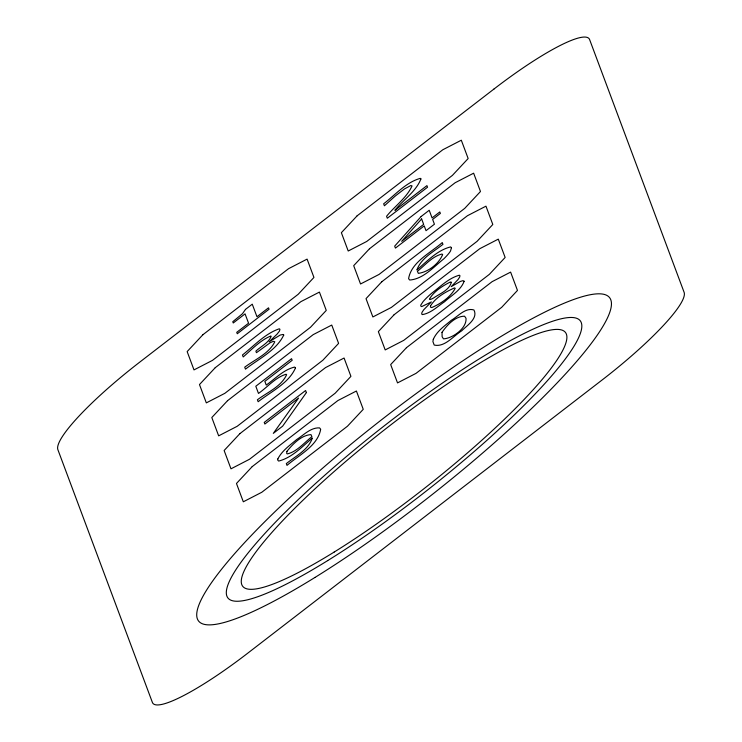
<?xml version="1.0" encoding="UTF-8"?>
<svg xmlns="http://www.w3.org/2000/svg" width="742" height="742" viewBox="0 0 742 742"><rect width="100%" height="100%" fill="white"/><g stroke="black" fill="none" stroke-linecap="round" stroke-linejoin="round"><path stroke-width="1.11" d="M295.502 367.874C288.786 383.345 270.978 391.609 258.151 401.737L257.418 399.762C267.463 392.24 281.292 386.536 286.616 374.719L286.134 374.228C275.384 377.446 267.528 387.111 258.485 393.427L255.805 386.248L291.56 358.683L292.172 360.315L264.857 381.379L266.248 385.079C275.291 378.689 283.63 369.646 294.648 367.067L295.502 367.874M277.833 458.918L277.805 460.263L278.686 461.07C291.977 457.731 302.142 446.703 312.345 438.03C308.431 449.865 295.548 456.191 286.329 463.602L286.996 465.392C298.98 454.985 317.706 446.016 320.683 429.275L319.57 427.893C310.731 427.364 303.719 435.062 296.717 439.496C289.881 445.293 281.979 450.746 277.833 458.918M451.461 247.698L450.542 250.963A26.22 4.517 -38.2 0 1 443.753 258.884C433.578 266.99 423.265 279.038 409.705 280.031L408.592 278.695C411.216 262.167 430.601 252.855 442.278 242.569L442.946 244.359C433.625 251.733 421.02 258.17 416.883 269.967C427.104 261.286 437.288 250.193 450.607 246.91L451.461 247.698M283.741 335.041C276.386 350.502 258.587 358.896 245.463 369.145L244.721 367.169C254.905 359.527 269.133 353.572 274.8 341.765L273.306 341.311L270.153 342.758L256.444 352.682L255.869 351.133C260.896 346.412 268.595 342.925 271.182 336.302L270.765 336.005C260.071 340.439 251.835 349.426 243.209 356.948L242.476 354.973C254.116 345.716 265.005 333.687 279.289 328.78L279.947 329.29L279.474 331.062L277.165 334.048L269.133 341.83L280.226 335.032L283.11 334.447L283.741 335.041M451.386 282.312C449.179 290.317 439.839 293.637 433.513 298.034A11.807 2.031 -38.2 0 1 429.414 299.1C433.894 291.393 442.418 285.958 450.329 282.016L451.386 282.312M464.121 281.255C460.967 290.243 451.257 295.566 444.467 301.818C437.483 306.427 430.879 313.254 422.356 314.589L421.688 314.024L421.985 312.391L423.728 309.766L431.371 301.929L421.688 306.604L420.742 306.066L420.807 305.045L423.098 301.595A23.679 4.081 -38.2 0 1 431.325 293.517C440.108 286.866 448.52 278.194 459.344 275.199L459.957 275.681L459.66 277.1L458.083 279.502L451.247 286.625L460.411 281.422L462.952 280.652L464.121 281.255M430.573 305.815L430.425 307.095L431.751 307.568C440.915 303.636 450.524 297.134 455.217 288.35L454.54 287.877C445.58 291.958 435.916 297.19 430.573 305.815M286.95 451.349L286.662 453.343L287.228 453.946C297.032 451.646 304.183 442.696 311.89 436.667L310.954 434.599C301.215 435.304 292.886 443.976 286.95 451.349M442.612 254.617C438.912 263.8 428.171 272.082 418.358 273.362L417.384 271.294C425.092 265.256 432.224 256.333 442.047 254.033L442.612 254.617M420.927 178.924C416.086 191.575 403.166 199.802 394.892 210.32L426.928 185.621L427.531 187.225L387.305 218.231L386.573 216.274C394.735 206.118 406.709 197.873 412.042 185.908L410.799 185.537L404.483 188.932L395.356 195.953L384.402 205.784L383.66 203.8C395.226 194.877 405.92 182.374 420.297 178.34L420.927 178.924M433.3 339.335L432.901 341.57L434.2 345.058C444.792 347.497 453.436 335.876 461.719 330.821C466.829 325.553 478.321 318.559 473.952 309.98C465.475 307.281 458.083 316.38 451.359 320.256C444.718 325.849 436.871 331.108 433.3 339.335M442.009 332.379L442.13 336.729L443.456 338.853C452.258 338.5 466.987 328.335 466.013 318.29L464.557 316.203C455.356 316.157 446.972 325.089 442.009 332.379M245.481 309.405L242.486 313.699L232.775 321.713L233.248 322.983L245.064 313.875L248.561 323.215L236.744 332.323L237.273 333.752L269.049 309.247L268.511 307.828L256.964 316.732L252.261 304.174L245.481 309.405M306.381 392.601L282.628 426.186L273.306 433.374L298.562 398.064L264.857 424.044L264.245 422.402L305.602 390.515L306.381 392.601M421.632 218.946L401.691 241.326L423.663 224.39L421.632 218.946M421.159 216.478L394.688 246.121L395.43 248.088L424.229 225.893L426.019 230.679L434.422 224.205L432.632 219.409L440.377 213.436L439.811 211.943L432.067 217.916L429.21 210.264L421.159 216.478M202.918 334.707L187.151 351.587L193.996 369.906L212.5 360.362L298.173 294.305L313.94 277.434L307.095 259.116L288.592 268.66L202.918 334.707M215.245 367.689L199.477 384.56L206.322 402.878L224.835 393.334L310.508 327.278L326.267 310.406L319.422 292.088L300.918 301.632L215.245 367.689M357.125 215.82L341.366 232.691L348.211 251.009L366.715 241.465L452.388 175.409L468.156 158.538L461.311 140.219L442.798 149.763L357.125 215.82M227.571 400.661L211.804 417.533L218.658 435.851L237.162 426.307L322.835 360.25L338.602 343.379L331.748 325.061L313.245 334.605L227.571 400.661M369.46 248.793L353.693 265.664L360.538 283.982L379.041 274.438L464.715 208.381L480.482 191.51L473.637 173.192L455.134 182.736L369.46 248.793M239.898 433.634L224.13 450.505L230.985 468.823L249.488 459.279L335.161 393.223L350.929 376.352L344.075 358.034L325.571 367.578L239.898 433.634M381.787 281.765L366.019 298.636L372.864 316.955L391.377 307.411L477.05 241.354L492.809 224.483L485.964 206.165L467.46 215.709L381.787 281.765M252.224 466.607L236.466 483.478L243.311 501.796L261.815 492.252L347.488 426.196L363.255 409.324L356.41 391.006L337.898 400.55L252.224 466.607M394.113 314.738L378.346 331.609L385.2 349.927L403.704 340.383L489.377 274.336L505.144 257.455L498.29 239.137L479.786 248.691L394.113 314.738M406.44 347.71L390.672 364.582L397.526 382.9L416.03 373.356L501.703 307.309L517.471 290.428L510.617 272.11L492.113 281.663L406.44 347.71M493.94 89.059L139.422 362.374A112.07 19.301 -38.2 0 0 57.876 449.652L152.351 702.322A112.07 19.301 -38.2 0 0 248.06 652.941L602.578 379.626A112.07 19.301 -38.2 0 0 684.124 292.348L589.649 39.678A112.07 19.301 -38.2 0 0 493.94 89.059M334.123 552.085A205.311 35.366 -38.2 0 0 566.424 334.262A205.311 35.366 -38.2 0 0 311.649 491.955A205.311 35.366 -38.2 0 0 334.123 552.085M327.704 560.59A224.149 38.612 -38.2 0 0 581.32 322.779A224.149 38.612 -38.2 0 0 303.163 494.942A224.149 38.612 -38.2 0 0 327.704 560.59M314.979 577.443A261.509 45.049 -38.2 0 0 610.861 300A261.509 45.049 -38.2 0 0 286.347 500.859A261.509 45.049 -38.2 0 0 314.979 577.443"/></g></svg>
